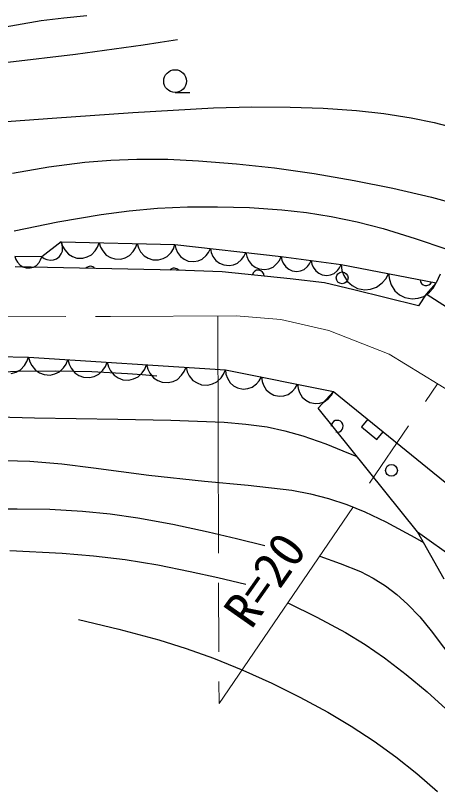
# Model space of a CAD drawing. Units: millimetres, scale not verified. Extents: x 40000 to 680000, y 20000 to 380000.
# Drawn here: x 296296 to 317618, y 260267 to 299510 of the extents above; entities that cross this region are included whole.
import ezdxf
from ezdxf.enums import TextEntityAlignment as Align

# ---------------------------------------------------------------- set-up
doc = ezdxf.new("R2010")
doc.units = ezdxf.units.MM
doc.header["$LTSCALE"] = 1000
doc.linetypes.add('CHAIN', pattern=[18.5, 12, -1.5, 3.5, -1.5])
doc.layers.add('M-BGD', color=7, linetype='Continuous', lineweight=25)
doc.layers.add('M-BMK', color=2, linetype='CHAIN', lineweight=13)
doc.styles.add('ＭＳ ゴシック', font='')
doc.styles.get('ＭＳ ゴシック').set_extended_font_data('MS Gothic')

msp = doc.modelspace()

# ---------------------------------------------------------------- linework, layer by layer
at = {"layer": 'M-BGD'}
for p, q in [((298733, 299393), (299895, 299510)), ((294510, 298716), (297584, 299258)), ((297584, 299258), (298733, 299393)), ((303613, 298161), (304482, 298295)), ((299330, 297562), (302744, 298030)), ((302744, 298030), (303613, 298161)), ((295909, 297153), (299330, 297562)), ((304357, 295619), (305103, 295619)), ((302217, 294607), (306300, 294834)), ((306300, 294834), (308238, 294889)), ((308238, 294889), (310175, 294883)), ((310175, 294883), (311842, 294823)), ((311842, 294823), (313520, 294703)), ((298150, 294321), (302217, 294607)), ((313520, 294703), (314905, 294549)), ((314905, 294549), (316292, 294334)), ((316292, 294334), (317449, 294098)), ((293166, 293945), (298150, 294321)), ((317449, 294098), (318600, 293802)), ((297973, 291850), (299803, 292095)), ((299803, 292095), (301116, 292202)), ((301116, 292202), (302433, 292249)), ((302433, 292249), (303984, 292238)), ((303984, 292238), (305544, 292166)), ((305544, 292166), (307469, 292012)), ((307469, 292012), (309386, 291799)), ((296149, 291545), (297973, 291850)), ((309386, 291799), (311394, 291514)), ((311394, 291514), (313404, 291168)), ((313404, 291168), (315358, 290775)), ((315358, 290775), (317313, 290320)), ((317313, 290320), (318824, 289918)), ((300629, 289451), (302044, 289637)), ((302044, 289637), (303467, 289763)), ((303467, 289763), (304985, 289833)), ((304985, 289833), (306505, 289843)), ((306505, 289843), (308126, 289793)), ((308126, 289793), (309752, 289683)), ((309752, 289683), (311003, 289547)), ((298425, 289068), (300629, 289451)), ((311003, 289547), (312247, 289352)), ((312247, 289352), (313566, 289071)), ((296228, 288625), (298425, 289068)), ((313566, 289071), (314872, 288731)), ((314872, 288731), (316493, 288238)), ((298610, 288063), (297622, 287304)), ((298610, 288063), (298677, 287841)), ((298610, 288063), (304351, 287933)), ((298658, 287918), (298610, 288063)), ((316493, 288238), (318098, 287686)), ((298675, 287779), (298658, 287918)), ((298662, 287596), (298675, 287779)), ((298677, 287841), (298788, 287652)), ((298788, 287652), (298969, 287437)), ((300328, 287617), (300442, 287801)), ((300442, 287801), (300524, 288019)), ((300524, 288019), (300591, 287797)), ((300591, 287797), (300701, 287608)), ((302242, 287573), (302356, 287758)), ((302356, 287758), (302437, 287976)), ((302437, 287976), (302504, 287754)), ((302504, 287754), (302615, 287565)), ((304155, 287530), (304270, 287714)), ((304270, 287714), (304351, 287933)), ((304351, 287933), (304395, 287719)), ((304351, 287933), (309724, 287326)), ((304395, 287719), (304483, 287532)), ((306047, 287532), (306142, 287730)), ((306142, 287730), (306186, 287517)), ((296264, 287324), (296313, 287167)), ((297622, 287304), (296264, 287324)), ((297565, 287149), (297622, 287304)), ((297622, 287304), (297746, 287219)), ((298358, 287209), (298511, 287327)), ((298511, 287327), (298599, 287453)), ((298599, 287453), (298662, 287596)), ((298969, 287437), (299177, 287317)), ((299177, 287317), (299400, 287240)), ((299697, 287234), (299924, 287300)), ((299924, 287300), (300137, 287410)), ((300137, 287410), (300328, 287617)), ((300701, 287608), (300883, 287394)), ((300883, 287394), (301091, 287274)), ((301091, 287274), (301314, 287197)), ((301837, 287257), (302050, 287367)), ((302050, 287367), (302242, 287573)), ((302615, 287565), (302797, 287350)), ((302797, 287350), (303005, 287231)), ((303751, 287214), (303964, 287324)), ((303964, 287324), (304155, 287530)), ((304483, 287532), (304635, 287316)), ((304635, 287316), (304820, 287186)), ((305728, 287192), (305924, 287369)), ((305924, 287369), (306047, 287532)), ((306186, 287517), (306274, 287330)), ((306274, 287330), (306426, 287113)), ((307715, 287167), (307838, 287330)), ((307838, 287330), (307933, 287528)), ((307933, 287528), (307977, 287315)), ((307977, 287315), (308065, 287128)), ((309629, 287128), (309724, 287326)), ((309724, 287326), (309757, 287144)), ((309724, 287326), (312757, 286914)), ((296313, 287167), (296392, 287034)), ((296392, 287034), (296522, 286882)), ((296522, 286882), (296670, 286799)), ((297200, 286791), (297350, 286870)), ((297350, 286870), (297485, 287018)), ((297485, 287018), (297565, 287149)), ((297746, 287219), (297879, 287168)), ((297879, 287168), (298059, 287133)), ((298059, 287133), (298213, 287157)), ((298213, 287157), (298358, 287209)), ((299400, 287240), (299697, 287234)), ((301314, 287197), (301611, 287190)), ((301611, 287190), (301837, 287257)), ((303005, 287231), (303228, 287154)), ((303228, 287154), (303524, 287147)), ((303524, 287147), (303751, 287214)), ((304820, 287186), (305023, 287095)), ((305023, 287095), (305300, 287064)), ((305300, 287064), (305518, 287107)), ((305518, 287107), (305728, 287192)), ((306426, 287113), (306611, 286984)), ((306611, 286984), (306814, 286893)), ((306814, 286893), (307091, 286861)), ((307091, 286861), (307309, 286905)), ((307309, 286905), (307518, 286990)), ((307518, 286990), (307715, 287167)), ((308065, 287128), (308217, 286911)), ((308217, 286911), (308402, 286781)), ((309309, 286788), (309506, 286965)), ((309506, 286965), (309629, 287128)), ((309757, 287144), (309828, 286984)), ((309828, 286984), (309953, 286797)), ((311049, 286818), (311156, 286954)), ((311156, 286954), (311240, 287120)), ((311240, 287120), (311273, 286938)), ((311273, 286938), (311344, 286778)), ((312672, 286748), (312757, 286914)), ((312757, 286914), (312793, 286622)), ((312757, 286914), (317544, 285983)), ((304416, 286633), (296278, 286806)), ((296670, 286799), (296829, 286746)), ((296829, 286746), (297040, 286742)), ((297040, 286742), (297200, 286791)), ((306734, 286546), (304416, 286633)), ((310179, 286199), (306734, 286546)), ((308402, 286781), (308605, 286691)), ((308605, 286691), (308882, 286659)), ((308882, 286659), (309100, 286703)), ((309100, 286703), (309309, 286788)), ((309953, 286797), (310108, 286683)), ((310108, 286683), (310278, 286602)), ((310278, 286602), (310513, 286570)), ((310513, 286570), (310699, 286603)), ((310699, 286603), (310878, 286671)), ((310878, 286671), (311049, 286818)), ((311344, 286778), (311470, 286591)), ((311470, 286591), (311624, 286477)), ((311624, 286477), (311795, 286396)), ((312395, 286465), (312565, 286612)), ((312565, 286612), (312672, 286748)), ((312793, 286622), (312891, 286360)), ((311912, 285983), (310179, 286199)), ((311795, 286396), (312030, 286364)), ((312030, 286364), (312215, 286397)), ((312215, 286397), (312395, 286465)), ((312891, 286360), (313073, 286051)), ((314818, 285985), (315001, 286192)), ((315001, 286192), (315151, 286449)), ((315151, 286449), (315187, 286156)), ((315187, 286156), (315285, 285894)), ((317758, 286427), (317544, 285983)), ((313385, 285636), (311912, 285983)), ((313073, 286051), (313309, 285857)), ((313309, 285857), (313573, 285712)), ((313573, 285712), (313944, 285640)), ((314242, 285675), (314534, 285767)), ((314534, 285767), (314818, 285985)), ((315285, 285894), (315467, 285586)), ((317045, 285415), (317544, 285983)), ((317212, 285519), (317395, 285726)), ((317395, 285726), (317544, 285983)), ((316656, 284835), (313385, 285636)), ((313944, 285640), (314242, 285675)), ((315467, 285586), (315703, 285391)), ((315703, 285391), (315966, 285246)), ((316636, 285209), (316927, 285302)), ((317045, 285415), (316656, 284835)), ((316927, 285302), (317212, 285519)), ((324672, 280487), (317045, 285415)), ((315966, 285246), (316337, 285174)), ((316337, 285174), (316636, 285209)), ((278773, 282566), (296950, 282237)), ((296865, 282006), (296950, 282237)), ((296950, 282237), (297010, 282004)), ((296950, 282237), (306901, 281599)), ((296545, 281593), (296746, 281812)), ((296746, 281812), (296865, 282006)), ((297010, 282004), (297117, 281802)), ((297117, 281802), (297297, 281570)), ((298719, 281699), (298846, 281886)), ((298846, 281886), (298941, 282110)), ((298941, 282110), (299001, 281876)), ((299001, 281876), (299108, 281674)), ((300836, 281758), (300931, 281982)), ((300931, 281982), (300991, 281748)), ((302827, 281631), (302921, 281854)), ((302921, 281854), (302981, 281621)), ((294383, 281431), (296360, 281520)), ((296082, 281404), (296320, 281476)), ((296320, 281476), (296545, 281593)), ((296360, 281520), (298337, 281548)), ((297297, 281570), (297509, 281437)), ((297509, 281437), (297738, 281347)), ((298046, 281328), (298285, 281387)), ((298285, 281387), (298511, 281493)), ((298337, 281548), (300144, 281506)), ((298511, 281493), (298719, 281699)), ((299108, 281674), (299288, 281443)), ((299288, 281443), (299499, 281309)), ((300144, 281506), (301959, 281403)), ((300502, 281365), (300710, 281572)), ((300710, 281572), (300836, 281758)), ((300991, 281748), (301098, 281547)), ((301098, 281547), (301278, 281315)), ((301959, 281403), (302697, 281351)), ((302492, 281237), (302700, 281444)), ((302700, 281444), (302827, 281631)), ((302981, 281621), (303088, 281419)), ((303088, 281419), (303268, 281188)), ((304690, 281316), (304817, 281503)), ((304817, 281503), (304911, 281727)), ((304911, 281727), (304971, 281493)), ((304971, 281493), (305078, 281291)), ((306680, 281189), (306807, 281375)), ((306807, 281375), (306901, 281599)), ((306901, 281599), (306927, 281376)), ((306901, 281599), (312372, 280497)), ((306927, 281376), (307001, 281176)), ((297738, 281347), (298046, 281328)), ((299499, 281309), (299728, 281220)), ((299728, 281220), (300036, 281200)), ((300036, 281200), (300275, 281260)), ((300275, 281260), (300502, 281365)), ((301278, 281315), (301489, 281182)), ((301489, 281182), (301718, 281092)), ((301718, 281092), (302026, 281072)), ((302026, 281072), (302265, 281132)), ((302265, 281132), (302492, 281237)), ((302697, 281351), (303444, 281296)), ((303268, 281188), (303479, 281054)), ((303479, 281054), (303708, 280965)), ((304017, 280945), (304255, 281004)), ((304255, 281004), (304482, 281110)), ((304482, 281110), (304690, 281316)), ((305078, 281291), (305258, 281060)), ((305258, 281060), (305469, 280927)), ((306245, 280877), (306472, 280982)), ((306472, 280982), (306680, 281189)), ((307001, 281176), (307138, 280939)), ((308469, 280880), (308610, 281037)), ((308610, 281037), (308725, 281232)), ((308725, 281232), (308751, 281008)), ((308751, 281008), (308825, 280809)), ((303708, 280965), (304017, 280945)), ((305469, 280927), (305698, 280837)), ((305698, 280837), (306007, 280817)), ((306007, 280817), (306245, 280877)), ((307138, 280939), (307317, 280790)), ((307317, 280790), (307517, 280678)), ((307517, 280678), (307800, 280621)), ((307800, 280621), (308028, 280646)), ((308028, 280646), (308251, 280715)), ((308251, 280715), (308469, 280880)), ((308825, 280809), (308962, 280572)), ((310293, 280513), (310433, 280670)), ((310433, 280670), (310549, 280865)), ((310549, 280865), (310575, 280641)), ((310575, 280641), (310648, 280441)), ((308962, 280572), (309141, 280422)), ((309141, 280422), (309341, 280311)), ((309341, 280311), (309624, 280254)), ((309624, 280254), (309852, 280279)), ((309852, 280279), (310075, 280348)), ((310075, 280348), (310293, 280513)), ((310648, 280441), (310786, 280205)), ((310786, 280205), (310964, 280055)), ((311583, 279647), (312372, 280497)), ((312116, 280146), (312257, 280302)), ((312257, 280302), (312372, 280497)), ((312372, 280497), (320823, 273614)), ((310964, 280055), (311165, 279943)), ((311165, 279943), (311447, 279887)), ((311447, 279887), (311676, 279912)), ((311676, 279912), (311898, 279981)), ((311898, 279981), (312116, 280146)), ((316608, 273398), (311583, 279647)), ((293049, 279280), (297261, 279158)), ((297261, 279158), (301465, 279096)), ((301465, 279096), (304152, 279047)), ((304152, 279047), (306843, 278938)), ((314097, 279092), (313781, 278705)), ((306843, 278938), (307929, 278850)), ((307929, 278850), (309007, 278702)), ((309007, 278702), (309913, 278509)), ((313781, 278705), (314557, 278073)), ((309913, 278509), (310816, 278255)), ((310816, 278255), (311983, 277846)), ((314557, 278073), (314873, 278461)), ((311983, 277846), (313127, 277380)), ((313127, 277380), (313338, 277291)), ((313338, 277291), (313549, 277202)), ((295764, 277014), (297019, 276975)), ((297019, 276975), (298630, 276836)), ((298630, 276836), (300238, 276636)), ((300238, 276636), (303036, 276268)), ((303036, 276268), (305846, 275959)), ((305846, 275959), (308060, 275764)), ((308060, 275764), (310264, 275509)), ((310264, 275509), (311196, 275327)), ((311196, 275327), (312116, 275086)), ((312116, 275086), (313040, 274780)), ((313040, 274780), (313951, 274416)), ((294254, 274542), (296384, 274568)), ((296384, 274568), (298025, 274538)), ((298025, 274538), (299672, 274448)), ((299672, 274448), (301073, 274311)), ((301073, 274311), (302474, 274113)), ((313951, 274416), (315007, 273912)), ((302474, 274113), (304251, 273789)), ((304251, 273789), (306030, 273403)), ((315007, 273912), (316044, 273351)), ((306030, 273403), (307463, 273064)), ((316044, 273351), (316479, 273104)), ((316608, 273398), (323714, 268336)), ((317949, 271003), (316608, 273398)), ((307463, 273064), (308895, 272712)), ((316479, 273104), (316912, 272854)), ((296009, 272448), (298648, 272318)), ((298648, 272318), (300240, 272190)), ((300240, 272190), (301834, 272001)), ((301834, 272001), (303479, 271730)), ((311667, 272170), (312707, 271805)), ((303479, 271730), (305115, 271400)), ((312707, 271805), (313721, 271384)), ((305115, 271400), (306521, 271084)), ((313721, 271384), (314368, 271048)), ((306521, 271084), (307936, 270752)), ((314368, 271048), (314987, 270659)), ((314987, 270659), (315562, 270226)), ((315562, 270226), (316098, 269747)), ((310055, 269808), (311526, 269085)), ((316098, 269747), (316719, 269097)), ((299472, 268960), (301516, 268479)), ((311526, 269085), (312967, 268310)), ((316719, 269097), (317302, 268398)), ((301516, 268479), (303543, 267941)), ((312967, 268310), (313962, 267698)), ((317302, 268398), (318547, 266728)), ((303543, 267941), (304924, 267506)), ((313962, 267698), (314933, 267028)), ((304924, 267506), (306297, 267010)), ((306297, 267010), (307780, 266407)), ((314933, 267028), (316032, 266190)), ((307780, 266407), (309240, 265748)), ((316032, 266190), (317093, 265305)), ((309240, 265748), (310668, 265044)), ((317093, 265305), (318033, 264450)), ((310668, 265044), (312076, 264282)), ((312076, 264282), (313262, 263576)), ((313262, 263576), (314425, 262814)), ((314425, 262814), (315518, 262021)), ((315518, 262021), (316581, 261174)), ((316581, 261174), (317619, 260267))]:
    msp.add_line(p, q, dxfattribs=at)
for centre, radius in [((304357, 296193), 574), ((312800, 286241), 298), ((315293, 276506), 298)]:
    msp.add_circle(centre, radius, dxfattribs=at)
for centre, start, end in [((300076, 286529), 39.8574, 137.7028), ((304317, 286433), 40.7977, 136.2313), ((308559, 286337), 359.1349, 169.3723), ((317042, 286145), 181.1918, 336.7874), ((312552, 278739), 257.2045, 179.9354)]:
    msp.add_arc(centre, 298, start, end, dxfattribs=at)
at = {"layer": 'M-BMK'}
for p, q in [((268337, 284241), (301088, 284287)), ((301088, 284287), (307444, 284327)), ((306514, 284321), (306578, 264714)), ((307444, 284327), (309706, 284129)), ((309706, 284129), (312127, 283573)), ((312127, 283573), (315183, 282382)), ((315183, 282382), (318478, 280358)), ((306578, 264714), (317617, 280887))]:
    msp.add_line(p, q, dxfattribs=at)

# ---------------------------------------------------------------- texts
at = {"layer": 'M-BGD', "style": 'ＭＳ ゴシック'}
msp.add_text('R=20', height=1833, rotation=54.9, dxfattribs=at).set_placement((308656, 268099), align=Align.BOTTOM_LEFT)

doc.saveas('drawing.dxf')
